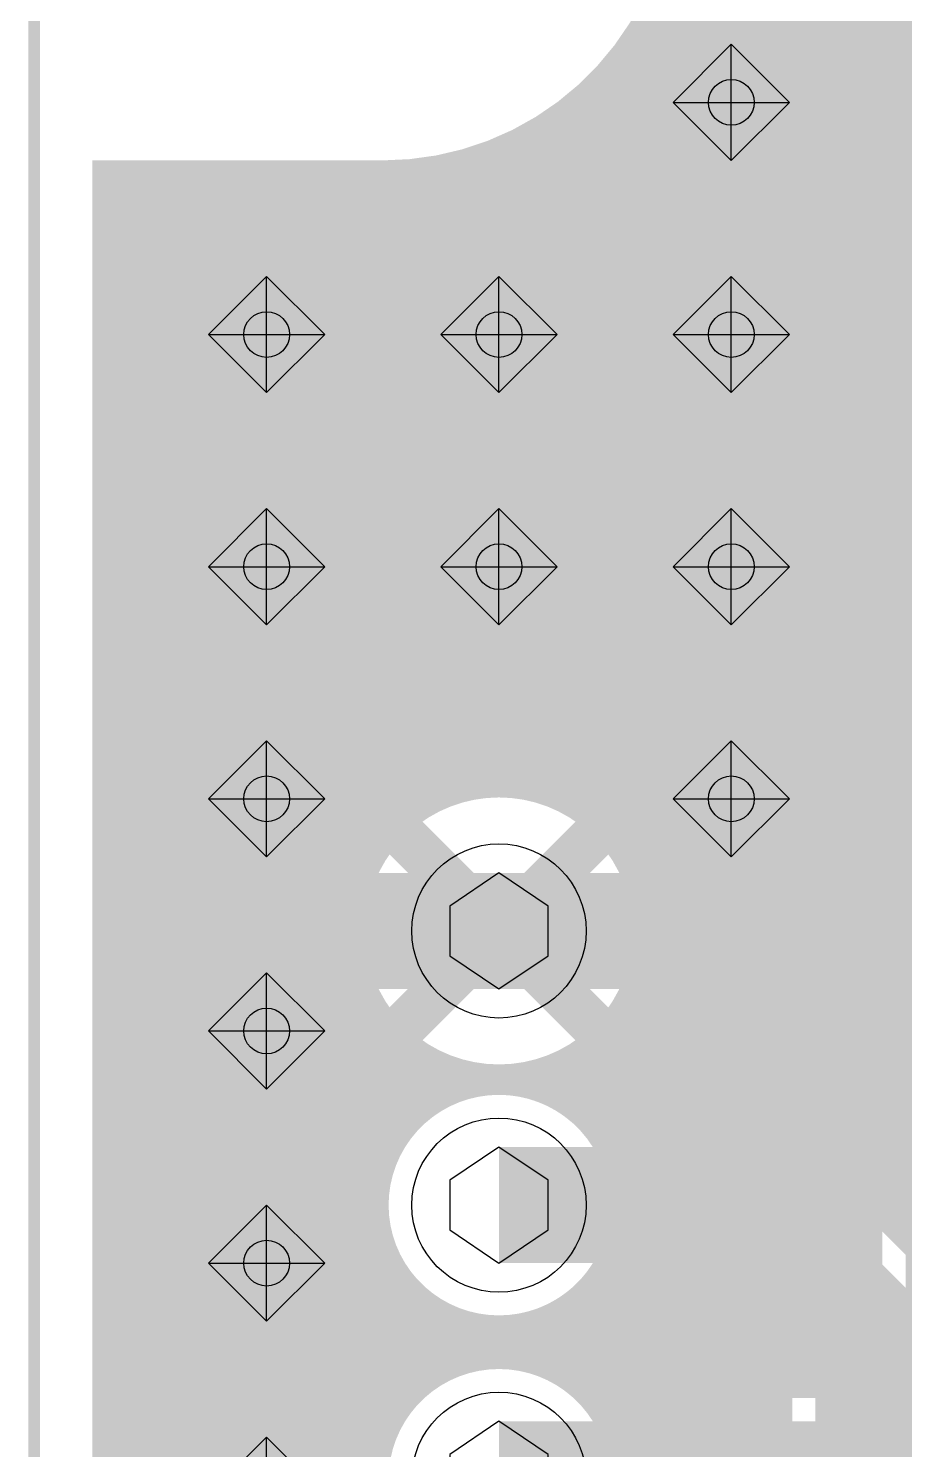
# Model space of a CAD drawing. Extents: x -5 to 108, y -42 to 54.
# Drawn here: x -0.06 to 9.51, y 25.9 to 41.45 of the extents above; entities that cross this region are included whole.
import ezdxf

# ---------------------------------------------------------------- set-up
doc = ezdxf.new("R2010")
doc.units = 0
doc.layers.get('0').update_dxf_attribs({"linetype": 'CONTINUOUS'})
for name, color, linetype in [('CMASK_GDO', 7, 'CONTINUOUS'), ('CSILK_GDO', 6, 'CONTINUOUS'), ('DRILL_GDO', 1, 'CONTINUOUS'), ('LAYER1_GDO', 4, 'CONTINUOUS'), ('LAYER2_GDO', 3, 'CONTINUOUS'), ('SMASK_GDO', 5, 'CONTINUOUS')]:
    doc.layers.add(name, color=color, linetype=linetype)

# ---------------------------------------------------------------- blocks, each defined once
blk = doc.blocks.new('ROUND_2')
blk.add_circle((0, 0), 0.953)
blk = doc.blocks.new('ROUND_15')
blk.add_circle((0, 0), 0.25)

msp = doc.modelspace()

# ---------------------------------------------------------------- linework, layer by layer
at = {"layer": 'CMASK_GDO', "const_width": 0.127}
msp.add_lwpolyline([(0, 0), (41.91, 0), (41.91, 46.99), (0, 46.99), (0, 0)], dxfattribs=at)
at = {"layer": 'CSILK_GDO', "const_width": 0.127}
for points in [[(0, 0), (41.91, 0), (41.91, 46.99), (0, 46.99), (0, 0)], [(4.34086, 35.56254), (4.51104, 35.42284), (4.51612, 35.41776), (4.51612, 35.41268), (4.51866, 35.40506), (4.51866, 35.40252), (4.51866, 35.19424), (4.51866, 35.1917), (4.51612, 35.18408), (4.51612, 35.18154), (4.51104, 35.179), (4.34086, 35.0393), (4.33578, 35.03676), (4.33324, 35.03676), (4.3307, 35.03676), (4.32562, 35.03676), (3.98526, 35.03676), (3.98018, 35.03676), (3.97256, 35.0393), (3.80238, 35.179), (3.79476, 35.18408), (3.79476, 35.1917), (3.79984, 35.2044), (3.81254, 35.21456), (3.82016, 35.2171), (3.82778, 35.21202), (3.99288, 35.0774), (4.32054, 35.0774), (4.47802, 35.20694), (4.47802, 35.39236), (4.32054, 35.52444), (3.98526, 35.52444), (3.98018, 35.52444), (3.97764, 35.52444), (3.97256, 35.52444), (3.80238, 35.66668), (3.7973, 35.66668), (3.79476, 35.67176), (3.79476, 35.67684), (3.79476, 35.68446), (3.79476, 35.8902), (3.79476, 35.90036), (3.7973, 35.9029), (3.80238, 35.90798), (3.97256, 36.04768), (3.97764, 36.05022), (3.98018, 36.05022), (3.98526, 36.05276), (4.32816, 36.05276), (4.33324, 36.05022), (4.34086, 36.04768), (4.46786, 35.941), (4.47548, 35.93846), (4.47548, 35.93084), (4.47548, 35.92322), (4.47294, 35.91814), (4.46024, 35.90798), (4.45262, 35.90544), (4.445, 35.91052), (4.32308, 36.00958), (3.99288, 36.00958), (3.8354, 35.88004), (3.8354, 35.69208), (3.99288, 35.56508), (4.32816, 35.56508), (4.33324, 35.56254), (4.33578, 35.56254), (4.34086, 35.56254)], [(4.75234, 35.05708), (4.75488, 35.04946), (4.75996, 35.04692), (4.77012, 35.0393), (4.77774, 35.03676), (4.78282, 35.0393), (4.7879, 35.04184), (4.79044, 35.04692), (5.11556, 35.5727), (5.44068, 35.04692), (5.44576, 35.04184), (5.45084, 35.0393), (5.45592, 35.03676), (5.461, 35.0393), (5.46862, 35.04184), (5.4737, 35.04692), (5.47878, 35.04946), (5.47878, 35.05708), (5.47878, 36.03244), (5.47624, 36.04006), (5.47116, 36.0426), (5.46608, 36.04768), (5.45846, 36.05022), (5.45084, 36.04768), (5.44322, 36.0426), (5.44068, 36.04006), (5.43814, 36.03244), (5.43814, 35.13074), (5.13588, 35.62604), (5.12572, 35.62858), (5.11556, 35.63112), (5.1054, 35.63112), (5.09778, 35.62604), (4.79552, 35.13074), (4.79552, 36.03244), (4.79298, 36.04006), (4.79044, 36.0426), (4.78028, 36.04768), (4.77266, 36.05022), (4.76758, 36.04768), (4.75996, 36.0426), (4.75488, 36.04006), (4.75234, 36.03244), (4.75234, 35.05962), (4.75234, 35.05708)], [(5.85724, 35.0774), (5.85216, 35.0774), (5.84708, 35.07232), (5.842, 35.05708), (5.84708, 35.04184), (5.85216, 35.03676), (5.85724, 35.03676), (6.25348, 35.03676), (6.26364, 35.03676), (6.26872, 35.04184), (6.27126, 35.04946), (6.2738, 35.05708), (6.27126, 35.0647), (6.26872, 35.07232), (6.26364, 35.0774), (6.25348, 35.0774), (6.07568, 35.0774), (6.07568, 36.03244), (6.0706, 36.0426), (6.06044, 36.04768), (6.05028, 36.04768), (6.04012, 36.0426), (5.84454, 35.76574), (5.83946, 35.75812), (5.83946, 35.7505), (5.84708, 35.7378), (5.8547, 35.73526), (5.86232, 35.73272), (5.86994, 35.73526), (5.87502, 35.7378), (6.03758, 35.96894), (6.03758, 35.0774), (5.85724, 35.0774)], [(2.28092, 22.87524), (7.87908, 22.87524), (7.87908, 34.27476), (2.28092, 34.27476), (2.28092, 22.87524)], [(1.79578, 31.67634), (1.80086, 31.67888), (1.8034, 31.68142), (1.80848, 31.68904), (1.80848, 31.69158), (1.80848, 31.6992), (1.8034, 31.70428), (1.80086, 31.70682), (1.79578, 31.70936), (1.11252, 31.70936), (1.8034, 32.1945), (1.80848, 32.19704), (1.80848, 32.19958), (1.80848, 32.20212), (1.80848, 32.2072), (1.80594, 32.21482), (1.8034, 32.21736), (1.80086, 32.2199), (1.79578, 32.22244), (1.06426, 32.22244), (1.05664, 32.2199), (1.0541, 32.21736), (1.05156, 32.21228), (1.04902, 32.2072), (1.05156, 32.20212), (1.0541, 32.1945), (1.05664, 32.19196), (1.06426, 32.19196), (1.74752, 32.19196), (1.0541, 31.70682), (1.05156, 31.6992), (1.05156, 31.69158), (1.0541, 31.68396), (1.0541, 31.68142), (1.05918, 31.67888), (1.06426, 31.67634), (1.79578, 31.67634)], [(1.1684, 31.50108), (1.69164, 31.50108), (1.69672, 31.50108), (1.7018, 31.49854), (1.7018, 31.496), (1.80848, 31.369), (1.80848, 31.36392), (1.81102, 31.36138), (1.81102, 31.3563), (1.81102, 31.1023), (1.80848, 31.09722), (1.80848, 31.09214), (1.7018, 30.96514), (1.7018, 30.96006), (1.69672, 30.96006), (1.69164, 30.95752), (1.1684, 30.95752), (1.16078, 30.96006), (1.1557, 30.96514), (1.05156, 31.09214), (1.04902, 31.09722), (1.04902, 31.1023), (1.04902, 31.3563), (1.04902, 31.36138), (1.05156, 31.369), (1.1557, 31.496), (1.15824, 31.49854), (1.16078, 31.50108), (1.1684, 31.50108)], [(1.17602, 30.99054), (1.68148, 30.99054), (1.778, 31.10738), (1.778, 31.35376), (1.68148, 31.4706), (1.17602, 31.4706), (1.0795, 31.35376), (1.0795, 31.10738), (1.17602, 30.99054)], [(1.0795, 26.56586), (1.0795, 26.57094), (1.07696, 26.57602), (1.07188, 26.57856), (1.06426, 26.57856), (1.05918, 26.57856), (1.0541, 26.57602), (1.04902, 26.57094), (1.04902, 26.56586), (1.04902, 26.05278), (1.04902, 26.04516), (1.0541, 26.04262), (1.05664, 26.03754), (1.06426, 26.03754), (1.79578, 26.03754), (1.80086, 26.03754), (1.80594, 26.04262), (1.80848, 26.0477), (1.80848, 26.05278), (1.80848, 26.05786), (1.80594, 26.06548), (1.80086, 26.06802), (1.79578, 26.06802), (1.41224, 26.06802), (1.41224, 26.41346), (1.4097, 26.41854), (1.40716, 26.42362), (1.40208, 26.42616), (1.397, 26.42616), (1.38938, 26.42616), (1.3843, 26.42362), (1.38176, 26.41854), (1.37922, 26.41346), (1.37922, 26.06802), (1.0795, 26.06802), (1.0795, 26.56586)], [(1.0795, 25.84704), (1.0795, 25.85212), (1.07696, 25.85466), (1.07188, 25.85974), (1.06426, 25.85974), (1.05918, 25.85974), (1.0541, 25.85466), (1.04902, 25.85212), (1.04902, 25.84704), (1.04902, 25.33396)], [(1.0795, 25.3492), (1.0795, 25.84704)]]:
    msp.add_lwpolyline(points, dxfattribs=at)
at = {"layer": 'DRILL_GDO', "const_width": 0.127}
msp.add_lwpolyline([(0, 0), (41.91, 0), (41.91, 46.99), (0, 46.99), (0, 0)], dxfattribs=at)
at = {"layer": 'DRILL_GDO'}
for points in [[(7.62, 40.005), (8.255, 40.64), (7.62, 41.275), (6.985, 40.64), (7.62, 40.005)], [(7.62, 40.005), (7.62, 41.275)], [(6.985, 40.64), (8.255, 40.64)], [(2.54, 37.465), (3.175, 38.1), (2.54, 38.735), (1.905, 38.1), (2.54, 37.465)], [(2.54, 37.465), (2.54, 38.735)], [(5.08, 37.465), (5.715, 38.1), (5.08, 38.735), (4.445, 38.1), (5.08, 37.465)], [(5.08, 37.465), (5.08, 38.735)], [(7.62, 37.465), (8.255, 38.1), (7.62, 38.735), (6.985, 38.1), (7.62, 37.465)], [(7.62, 37.465), (7.62, 38.735)], [(1.905, 38.1), (3.175, 38.1)], [(4.445, 38.1), (5.715, 38.1)], [(6.985, 38.1), (8.255, 38.1)], [(2.54, 34.925), (3.175, 35.56), (2.54, 36.195), (1.905, 35.56), (2.54, 34.925)], [(2.54, 34.925), (2.54, 36.195)], [(5.08, 34.925), (5.715, 35.56), (5.08, 36.195), (4.445, 35.56), (5.08, 34.925)], [(5.08, 34.925), (5.08, 36.195)], [(7.62, 34.925), (8.255, 35.56), (7.62, 36.195), (6.985, 35.56), (7.62, 34.925)], [(7.62, 34.925), (7.62, 36.195)], [(1.905, 35.56), (3.175, 35.56)], [(4.445, 35.56), (5.715, 35.56)], [(6.985, 35.56), (8.255, 35.56)], [(2.54, 32.385), (3.175, 33.02), (2.54, 33.655), (1.905, 33.02), (2.54, 32.385)], [(2.54, 32.385), (2.54, 33.655)], [(7.62, 32.385), (8.255, 33.02), (7.62, 33.655), (6.985, 33.02), (7.62, 32.385)], [(7.62, 32.385), (7.62, 33.655)], [(1.905, 33.02), (3.175, 33.02)], [(6.985, 33.02), (8.255, 33.02)], [(5.08, 30.93974), (5.61848, 31.30296), (5.61848, 31.84652), (5.08, 32.20974), (4.54152, 31.84652), (4.54152, 31.30296), (5.08, 30.93974)], [(2.54, 29.845), (3.175, 30.48), (2.54, 31.115), (1.905, 30.48), (2.54, 29.845)], [(2.54, 29.845), (2.54, 31.115)], [(1.905, 30.48), (3.175, 30.48)], [(5.08, 27.94), (5.61848, 28.30322), (5.61848, 28.84678), (5.08, 29.21), (4.54152, 28.84678), (4.54152, 28.30322), (5.08, 27.94)], [(2.54, 27.305), (3.175, 27.94), (2.54, 28.575), (1.905, 27.94), (2.54, 27.305)], [(2.54, 27.305), (2.54, 28.575)], [(1.905, 27.94), (3.175, 27.94)], [(5.08, 24.94026), (5.61848, 25.30348), (5.61848, 25.84704), (5.08, 26.21026), (4.54152, 25.84704), (4.54152, 25.30348), (5.08, 24.94026)], [(2.54, 24.765), (3.175, 25.4), (2.54, 26.035), (1.905, 25.4), (2.54, 24.765)], [(2.54, 24.765), (2.54, 26.035)]]:
    msp.add_lwpolyline(points, dxfattribs=at)
at = {"layer": 'LAYER1_GDO'}
for points, const_width in [([(0, 0), (41.91, 0), (41.91, 46.99), (0, 46.99), (0, 0)], 0.127), ([(0.762, 30.5054), (16.4846, 46.228)], 0.254), ([(0.762, 31.15056), (15.83944, 46.228)], 0.254), ([(0.762, 31.79826), (15.19174, 46.228)], 0.254), ([(0.762, 32.44342), (14.54658, 46.228)], 0.254), ([(0.762, 33.09112), (13.89888, 46.228)], 0.254), ([(0.762, 33.73628), (13.25372, 46.228)], 0.254), ([(0.762, 34.38398), (12.60602, 46.228)], 0.254), ([(0.762, 35.03168), (11.95832, 46.228)], 0.254), ([(11.63574, 46.228), (0.762, 35.35426)], 0.254), ([(12.28344, 46.228), (0.762, 34.70656)], 0.254), ([(12.9286, 46.228), (0.762, 34.0614)], 0.254), ([(13.5763, 46.228), (0.762, 33.4137)], 0.254), ([(14.22146, 46.228), (0.762, 32.76854)], 0.254), ([(14.86916, 46.228), (0.762, 32.12084)], 0.254), ([(15.51432, 46.228), (0.762, 31.47568)], 0.254), ([(16.16202, 46.228), (0.762, 30.82798)], 0.254), ([(20.32, 43.18), (20.4597, 43.3197), (19.32178, 44.45762), (10.16, 44.45762), (10.16, 31.57474), (5.08, 31.57474)], 1.27), ([(13.0429, 42.46118), (0.762, 30.18028)], 0.254), ([(0.762, 29.8577), (12.89304, 41.98874)], 0.254), ([(12.91336, 41.68648), (0.762, 29.53512)], 0.254), ([(4.65582, 33.10382), (12.99464, 41.44518)], 0.254), ([(13.1191, 41.24452), (5.03682, 33.16224)], 0.254), ([(5.33908, 33.14192), (13.27912, 41.08196)], 0.254), ([(13.47216, 40.95242), (5.59562, 33.07588)], 0.254), ([(5.82168, 32.97936), (13.70584, 40.86352)], 0.254), ([(0.762, 35.67684), (5.33654, 40.25138)], 0.254), ([(4.7879, 40.02532), (0.762, 35.99942)], 0.254), ([(0.762, 36.32454), (4.36372, 39.92372)], 0.254), ([(3.99796, 39.88308), (0.762, 36.64712)], 0.254), ([(0.762, 36.9697), (3.6703, 39.878)], 0.254), ([(0.762, 37.6174), (3.0226, 39.878)], 0.254), ([(0.762, 38.26256), (2.37744, 39.878)], 0.254), ([(0.762, 38.91026), (1.72974, 39.878)], 0.254), ([(0.762, 39.55542), (1.08458, 39.878)], 0.254), ([(1.40716, 39.878), (0.762, 39.23284)], 0.254), ([(2.05232, 39.878), (0.762, 38.58768)], 0.254), ([(2.70002, 39.878), (0.762, 37.93998)], 0.254), ([(3.34518, 39.878), (0.762, 37.29482)], 0.254), ([(3.81, 7.112), (0.762, 7.112), (0.762, 39.878), (3.81, 39.878)], 0.254), ([(12.98956, 39.82212), (6.0198, 32.8549)], 0.254), ([(6.19506, 32.70504), (12.8905, 39.40048)], 0.254), ([(12.92352, 39.10838), (6.34492, 32.53232)], 0.254), ([(6.47192, 32.33674), (13.00988, 38.8747)], 0.254), ([(13.13942, 38.67912), (6.57352, 32.11322)], 0.254), ([(6.6421, 31.85922), (13.30452, 38.52164)], 0.254), ([(6.61924, 31.1912), (13.74394, 38.31336)], 0.254), ([(13.50264, 38.39718), (6.6675, 31.5595)], 0.254), ([(12.95654, 37.20338), (5.56768, 29.81452)], 0.254), ([(5.78358, 29.70784), (12.8905, 36.81476)], 0.254), ([(12.93114, 36.53282), (5.99186, 29.591)], 0.254), ([(6.31444, 29.591), (13.02766, 36.30422)], 0.254), ([(13.16228, 36.11372), (6.63702, 29.591)], 0.254), ([(6.9596, 29.591), (13.32992, 35.96132)], 0.254), ([(13.53566, 35.84194), (7.28472, 29.591)], 0.254), ([(7.6073, 29.591), (13.78204, 35.76574)], 0.254), ([(12.93368, 34.5948), (7.9121, 29.57322)], 0.254), ([(8.15848, 29.49448), (12.89304, 34.22904)], 0.254), ([(12.94384, 33.95726), (8.3566, 29.37002)], 0.254), ([(8.52424, 29.21254), (13.04544, 33.73374)], 0.254), ([(13.1826, 33.55086), (8.68426, 29.05252)], 0.254), ([(8.84682, 28.88996), (13.35786, 33.401)], 0.254), ([(13.56868, 33.28924), (9.00684, 28.7274)], 0.254), ([(9.1694, 28.56738), (13.82268, 33.22066)], 0.254), ([(5.08, 31.57474), (3.95732, 32.69742)], 0.508), ([(5.08, 31.57474), (6.20268, 32.69742)], 0.508), ([(1.78816, 30.48), (1.78816, 31.57474), (5.08, 31.57474)], 1.27), ([(0.762, 29.21254), (3.55092, 31.99892)], 0.254), ([(12.91844, 31.9913), (9.33196, 28.40482)], 0.254), ([(3.4925, 31.62046), (0.762, 28.88742)], 0.254), ([(5.08, 31.57474), (3.95732, 30.45206)], 0.508), ([(5.08, 31.57474), (6.20268, 30.45206)], 0.508), ([(9.49198, 28.2448), (12.89558, 31.64586)], 0.254), ([(0.762, 28.56484), (3.51282, 31.31566)], 0.254), ([(3.57886, 31.05912), (0.762, 28.24226)], 0.254), ([(1.78816, 27.94), (1.78816, 30.48)], 1.27), ([(1.78816, 30.48), (2.54, 30.48)], 1.27), ([(0.762, 27.91714), (3.67538, 30.83306)], 0.254), ([(3.80238, 30.63494), (0.762, 27.59456)], 0.254), ([(0.762, 27.27198), (3.9497, 30.45968)], 0.254), ([(4.12242, 30.30982), (0.762, 26.9494)], 0.254), ([(0.762, 26.62428), (4.318, 30.18282)], 0.254), ([(4.54152, 30.08122), (0.762, 26.3017)], 0.254), ([(4.60502, 29.8196), (4.79552, 30.01264)], 0.254), ([(5.31622, 29.88818), (5.46608, 30.0355)], 0.254), ([(7.72414, 29.591), (5.9436, 29.591)], 0.254), ([(9.8933, 27.84348), (8.44296, 29.29382)], 0.254), ([(0.762, 25.97912), (3.8354, 29.04998)], 0.254), ([(9.17448, 13.97), (9.17448, 27.12466), (7.72414, 28.575), (5.08, 28.575)], 1.27), ([(3.74904, 28.64104), (0.762, 25.654)], 0.254), ([(0.762, 25.33142), (3.76682, 28.33878)], 0.254), ([(1.78816, 25.4), (1.78816, 27.94)], 1.27), ([(1.78816, 27.94), (2.54, 27.94)], 1.27), ([(3.84048, 28.08732), (0.762, 25.00884)], 0.254), ([(0.762, 24.68626), (3.94716, 27.87142)], 0.254), ([(4.08686, 27.686), (0.762, 24.36114)], 0.254), ([(5.50164, 26.84018), (6.223, 27.559)], 0.254), ([(6.54558, 27.559), (5.7277, 26.74112)], 0.254), ([(5.92074, 26.61158), (6.86816, 27.559)], 0.254), ([(5.9436, 27.559), (7.3025, 27.559), (8.15848, 26.70302), (8.15848, 16.18488)], 0.254), ([(7.19074, 27.559), (6.08584, 26.45156)], 0.254), ([(0.762, 24.03856), (4.25196, 27.52852)], 0.254), ([(4.44754, 27.40152), (0.762, 23.71598)], 0.254), ([(5.7785, 27.43962), (5.23748, 26.8986)], 0.254), ([(6.22046, 26.26614), (7.40918, 27.45232)], 0.254), ([(0.762, 23.3934), (4.6736, 27.305)], 0.254), ([(4.94284, 27.24912), (4.43484, 26.74112)], 0.254), ([(4.9149, 26.8986), (5.2705, 27.2542)], 0.254), ([(7.57174, 27.2923), (6.32714, 26.0477)], 0.254), ([(6.39572, 25.7937), (7.73176, 27.12974)], 0.254), ([(7.89432, 26.96718), (6.41096, 25.48382)], 0.254), ([(6.30936, 25.06218), (8.05688, 26.80716)], 0.254), ([(8.15848, 26.58618), (0.762, 19.1897)], 0.254), ([(0.762, 18.86712), (8.15848, 26.2636)], 0.254), ([(3.9116, 26.22042), (0.762, 23.06828)], 0.254), ([(8.15848, 25.94102), (0.762, 18.542)], 0.254), ([(1.78816, 22.86), (1.78816, 25.4)], 1.27), ([(1.78816, 25.4), (2.54, 25.4)], 1.27)]:
    msp.add_lwpolyline(points, dxfattribs=dict(at, const_width=const_width))
at = {"layer": 'LAYER1_GDO', "const_width": 0.254}
for points in [[(3.81, 39.878, 0.4142136), (7.112, 43.18)], [(5.08, 33.16224, 0.4142136), (3.4925, 31.57474)], [(6.6675, 31.57474, 0.4142136), (5.08, 33.16224)], [(3.4925, 31.57474, 0.4142136), (5.08, 29.98724)], [(5.08, 29.98724, 0.4142136), (6.6675, 31.57474)], [(5.08, 29.9085, 0.4142136), (3.7465, 28.575)], [(5.9436, 29.591, 0.1779675), (5.08, 29.90844)], [(8.44296, 29.29382, 0.1989124), (7.72414, 29.59156)], [(3.7465, 28.575, 0.4142136), (5.08, 27.2415)], [(5.08, 27.2415, 0.1779674), (5.94364, 27.55895)], [(5.08, 26.90876, 0.4142136), (3.7465, 25.57526)], [(6.4135, 25.57526, 0.4142136), (5.08, 26.90876)]]:
    msp.add_lwpolyline(points, format="xyb", dxfattribs=at)
at = {"layer": 'LAYER2_GDO'}
for points, const_width in [([(0, 0), (41.91, 0), (41.91, 46.99), (0, 46.99), (0, 0)], 0.127), ([(5.08, 25.57526), (10.16, 25.57526), (10.16, 44.46016), (30.77972, 44.46016), (32.39008, 42.85234), (32.39008, 40.3606), (34.00552, 38.74262), (36.67506, 38.74262), (37.465, 37.95268), (37.465, 36.83)], 1.27), ([(9.144, 44.46016), (9.144, 26.59126), (5.9436, 26.59126)], 0.254), ([(9.144, 43.73626), (0.762, 35.35426)], 0.254), ([(0.762, 35.03168), (9.144, 43.41368)], 0.254), ([(9.144, 43.0911), (0.762, 34.70656)], 0.254), ([(0.762, 34.38398), (9.144, 42.76598)], 0.254), ([(9.144, 42.4434), (0.762, 34.0614)], 0.254), ([(0.762, 33.73628), (9.144, 42.12082)], 0.254), ([(9.144, 41.7957), (0.762, 33.4137)], 0.254), ([(0.762, 33.09112), (9.144, 41.47312)], 0.254), ([(9.144, 41.15054), (0.762, 32.76854)], 0.254), ([(0.762, 32.44342), (9.144, 40.82796)], 0.254), ([(9.144, 40.50284), (0.762, 32.12084)], 0.254), ([(0.762, 35.67684), (5.33654, 40.25138)], 0.254), ([(0.762, 31.79826), (9.144, 40.18026)], 0.254), ([(4.7879, 40.02532), (0.762, 35.99942)], 0.254), ([(0.762, 36.32454), (4.36372, 39.92372)], 0.254), ([(3.99796, 39.88308), (0.762, 36.64712)], 0.254), ([(0.762, 36.9697), (3.6703, 39.878)], 0.254), ([(0.762, 37.6174), (3.0226, 39.878)], 0.254), ([(0.762, 38.26256), (2.37744, 39.878)], 0.254), ([(0.762, 38.91026), (1.72974, 39.878)], 0.254), ([(0.762, 39.55542), (1.08458, 39.878)], 0.254), ([(1.40716, 39.878), (0.762, 39.23284)], 0.254), ([(2.05232, 39.878), (0.762, 38.58768)], 0.254), ([(2.70002, 39.878), (0.762, 37.93998)], 0.254), ([(3.34518, 39.878), (0.762, 37.29482)], 0.254), ([(3.81, 7.112), (0.762, 7.112), (0.762, 39.878), (3.81, 39.878)], 0.254), ([(9.144, 39.85768), (0.762, 31.47568)], 0.254), ([(0.762, 31.15056), (9.144, 39.53256)], 0.254), ([(9.144, 39.20998), (0.762, 30.82798)], 0.254), ([(0.762, 30.5054), (9.144, 38.8874)], 0.254), ([(9.144, 38.56482), (0.762, 30.18028)], 0.254), ([(0.762, 29.8577), (9.144, 38.2397)], 0.254), ([(9.144, 37.91712), (0.762, 29.53512)], 0.254), ([(4.65582, 33.10382), (9.144, 37.59454)], 0.254), ([(9.144, 37.26942), (5.03682, 33.16224)], 0.254), ([(5.33908, 33.14192), (9.144, 36.94684)], 0.254), ([(9.144, 36.62426), (5.59562, 33.07588)], 0.254), ([(5.82168, 32.97936), (9.144, 36.30168)], 0.254), ([(9.144, 35.97656), (6.0198, 32.8549)], 0.254), ([(6.19506, 32.70504), (9.144, 35.65398)], 0.254), ([(9.144, 35.3314), (6.34492, 32.53232)], 0.254), ([(6.47192, 32.33674), (9.144, 35.00882)], 0.254), ([(9.144, 34.6837), (6.57352, 32.11322)], 0.254), ([(6.6421, 31.85922), (9.144, 34.36112)], 0.254), ([(9.144, 34.03854), (6.6675, 31.5595)], 0.254), ([(6.61924, 31.1912), (9.144, 33.71342)], 0.254), ([(9.144, 33.39084), (5.56768, 29.81452)], 0.254), ([(5.78358, 29.70784), (9.144, 33.06826)], 0.254), ([(5.08, 31.57474), (3.95732, 32.69742)], 0.508), ([(5.08, 31.57474), (6.20268, 32.69742)], 0.508), ([(9.144, 32.74568), (5.969, 29.56814)], 0.254), ([(6.12648, 29.40304), (9.144, 32.42056)], 0.254), ([(9.144, 32.09798), (6.25348, 29.20746)], 0.254), ([(0.762, 29.21254), (3.55092, 31.99892)], 0.254), ([(6.35, 28.9814), (9.144, 31.7754)], 0.254), ([(3.4925, 31.62046), (0.762, 28.88742)], 0.254), ([(5.08, 31.57474), (3.95732, 30.45206)], 0.508), ([(5.08, 31.57474), (6.20268, 30.45206)], 0.508), ([(9.144, 31.45028), (6.40588, 28.71216)], 0.254), ([(0.762, 28.56484), (3.51282, 31.31566)], 0.254), ([(6.4008, 28.3845), (9.144, 31.1277)], 0.254), ([(3.57886, 31.05912), (0.762, 28.24226)], 0.254), ([(0.762, 27.91714), (3.67538, 30.83306)], 0.254), ([(9.144, 30.80512), (6.21538, 27.8765)], 0.254), ([(3.80238, 30.63494), (0.762, 27.59456)], 0.254), ([(0.762, 27.27198), (3.9497, 30.45968)], 0.254), ([(5.50164, 26.84018), (9.144, 30.48254)], 0.254), ([(4.12242, 30.30982), (0.762, 26.9494)], 0.254), ([(0.762, 26.62428), (4.318, 30.18282)], 0.254), ([(4.54152, 30.08122), (0.762, 26.3017)], 0.254), ([(9.144, 30.15742), (5.7277, 26.74112)], 0.254), ([(4.60502, 29.8196), (4.79552, 30.01264)], 0.254), ([(5.31622, 29.88818), (5.46608, 30.0355)], 0.254), ([(5.92074, 26.61158), (9.144, 29.83484)], 0.254), ([(9.144, 29.51226), (6.223, 26.59126)], 0.254), ([(6.54812, 26.59126), (9.144, 29.18968)], 0.254), ([(0.762, 25.97912), (3.8354, 29.04998)], 0.254), ([(9.144, 28.86456), (6.8707, 26.59126)], 0.254), ([(3.74904, 28.64104), (0.762, 25.654)], 0.254), ([(7.19328, 26.59126), (9.144, 28.54198)], 0.254), ([(0.762, 25.33142), (3.76682, 28.33878)], 0.254), ([(9.144, 28.2194), (7.51586, 26.59126)], 0.254), ([(3.84048, 28.08732), (0.762, 25.00884)], 0.254), ([(0.762, 24.68626), (3.94716, 27.87142)], 0.254), ([(7.84098, 26.59126), (9.144, 27.89428)], 0.254), ([(4.08686, 27.686), (0.762, 24.36114)], 0.254), ([(9.144, 27.5717), (8.16356, 26.59126)], 0.254), ([(0.762, 24.03856), (4.25196, 27.52852)], 0.254), ([(4.44754, 27.40152), (0.762, 23.71598)], 0.254), ([(5.7785, 27.43962), (5.23748, 26.8986)], 0.254), ([(0.762, 23.3934), (4.6736, 27.305)], 0.254), ([(4.94284, 27.24912), (4.43484, 26.74112)], 0.254), ([(4.9149, 26.8986), (5.2705, 27.2542)], 0.254), ([(8.48614, 26.59126), (9.144, 27.24912)], 0.254), ([(9.144, 26.92654), (8.81126, 26.59126)], 0.254), ([(3.9116, 26.22042), (0.762, 23.06828)], 0.254)]:
    msp.add_lwpolyline(points, dxfattribs=dict(at, const_width=const_width))
at = {"layer": 'LAYER2_GDO', "const_width": 0.254}
for points in [[(3.81, 39.878, 0.4142136), (7.112, 43.18)], [(5.08, 33.16224, 0.4142136), (3.4925, 31.57474)], [(6.6675, 31.57474, 0.4142136), (5.08, 33.16224)], [(3.4925, 31.57474, 0.4142136), (5.08, 29.98724)], [(5.08, 29.98724, 0.4142136), (6.6675, 31.57474)], [(5.08, 29.9085, 0.4142136), (3.7465, 28.575)], [(6.4135, 28.575, 0.4142136), (5.08, 29.9085)], [(3.7465, 28.575, 0.4142136), (5.08, 27.2415)], [(5.08, 27.2415, 0.4142136), (6.4135, 28.575)], [(5.08, 26.90876, 0.4142136), (3.7465, 25.57526)], [(5.9436, 26.59126, 0.1779675), (5.08, 26.9087)]]:
    msp.add_lwpolyline(points, format="xyb", dxfattribs=at)
at = {"layer": 'SMASK_GDO', "const_width": 0.127}
msp.add_lwpolyline([(0, 0), (41.91, 0), (41.91, 46.99), (0, 46.99), (0, 0)], dxfattribs=at)

# ---------------------------------------------------------------- block references
at = {"layer": 'CMASK_GDO'}
for p in [(5.08, 31.57474), (5.08, 28.575), (5.08, 25.57526)]:
    msp.add_blockref('ROUND_2', p, dxfattribs=at)
at = {"layer": 'LAYER1_GDO'}
for name, p in [('ROUND_15', (7.62, 40.64)), ('ROUND_15', (2.54, 38.1)), ('ROUND_15', (5.08, 38.1)), ('ROUND_15', (7.62, 38.1)), ('ROUND_15', (2.54, 35.56)), ('ROUND_15', (5.08, 35.56)), ('ROUND_15', (7.62, 35.56)), ('ROUND_15', (2.54, 33.02)), ('ROUND_15', (7.62, 33.02)), ('ROUND_2', (5.08, 31.57474)), ('ROUND_15', (2.54, 30.48)), ('ROUND_2', (5.08, 28.575)), ('ROUND_15', (2.54, 27.94)), ('ROUND_2', (5.08, 25.57526))]:
    msp.add_blockref(name, p, dxfattribs=at)
at = {"layer": 'LAYER2_GDO'}
for name, p in [('ROUND_15', (7.62, 40.64)), ('ROUND_15', (2.54, 38.1)), ('ROUND_15', (5.08, 38.1)), ('ROUND_15', (7.62, 38.1)), ('ROUND_15', (2.54, 35.56)), ('ROUND_15', (5.08, 35.56)), ('ROUND_15', (7.62, 35.56)), ('ROUND_15', (2.54, 33.02)), ('ROUND_15', (7.62, 33.02)), ('ROUND_2', (5.08, 31.57474)), ('ROUND_15', (2.54, 30.48)), ('ROUND_2', (5.08, 28.575)), ('ROUND_15', (2.54, 27.94)), ('ROUND_2', (5.08, 25.57526))]:
    msp.add_blockref(name, p, dxfattribs=at)
at = {"layer": 'SMASK_GDO'}
for p in [(5.08, 31.57474), (5.08, 28.575), (5.08, 25.57526)]:
    msp.add_blockref('ROUND_2', p, dxfattribs=at)

doc.saveas('drawing.dxf')
